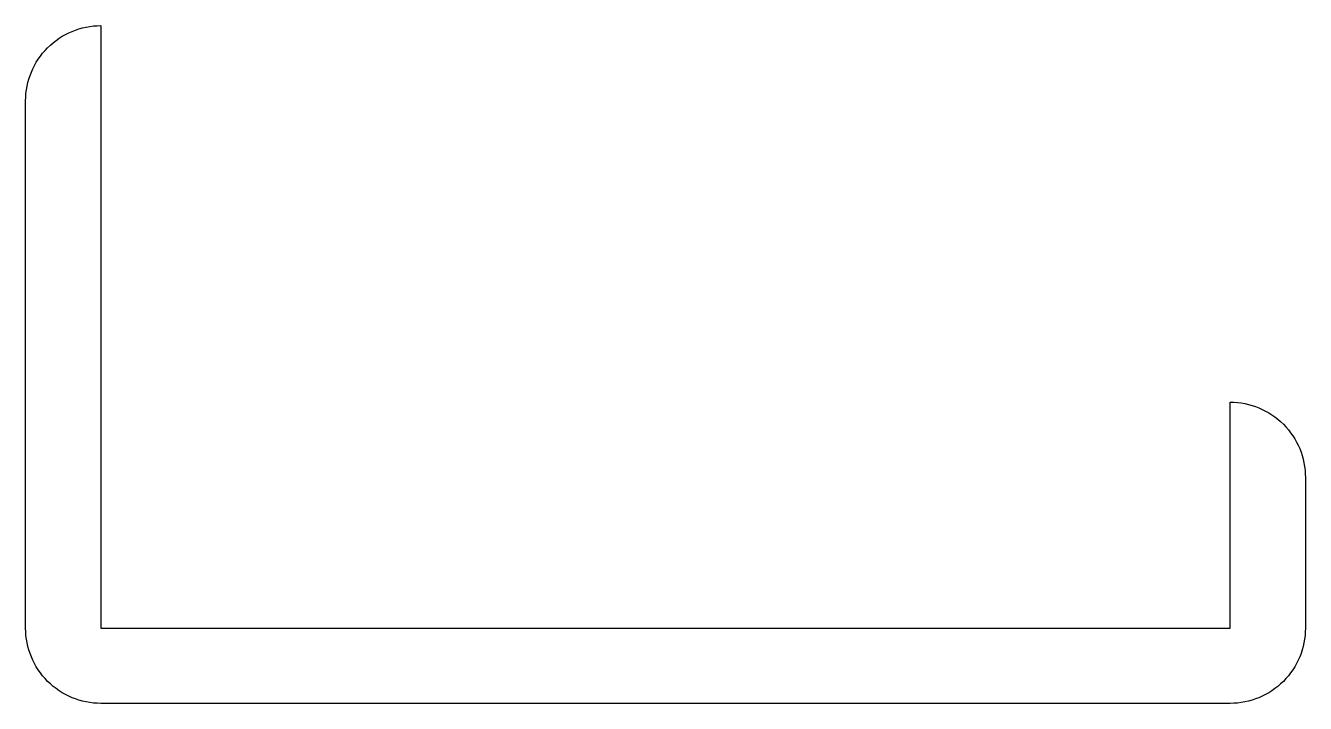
# Model space of a CAD drawing. Extents: x 243.6 to 277.6, y 254 to 272.
import ezdxf

# ---------------------------------------------------------------- set-up
doc = ezdxf.new("R2010")
doc.units = 0
doc.layers.add('ANA', color=220, linetype='CONTINUOUS')

msp = doc.modelspace()

# ---------------------------------------------------------------- linework, layer by layer
at = {"layer": 'ANA'}
msp.add_lwpolyline([(277.593, 256.012, -0.414214), (275.593, 254.012), (245.593, 254.012, -0.414214), (243.593, 256.012), (243.593, 270.012, -0.414214), (245.593, 272.012), (245.593, 256.012), (275.593, 256.012), (275.593, 262.012, -0.414214), (277.593, 260.012)], format="xyb", close=True, dxfattribs=at)

doc.saveas('drawing.dxf')
